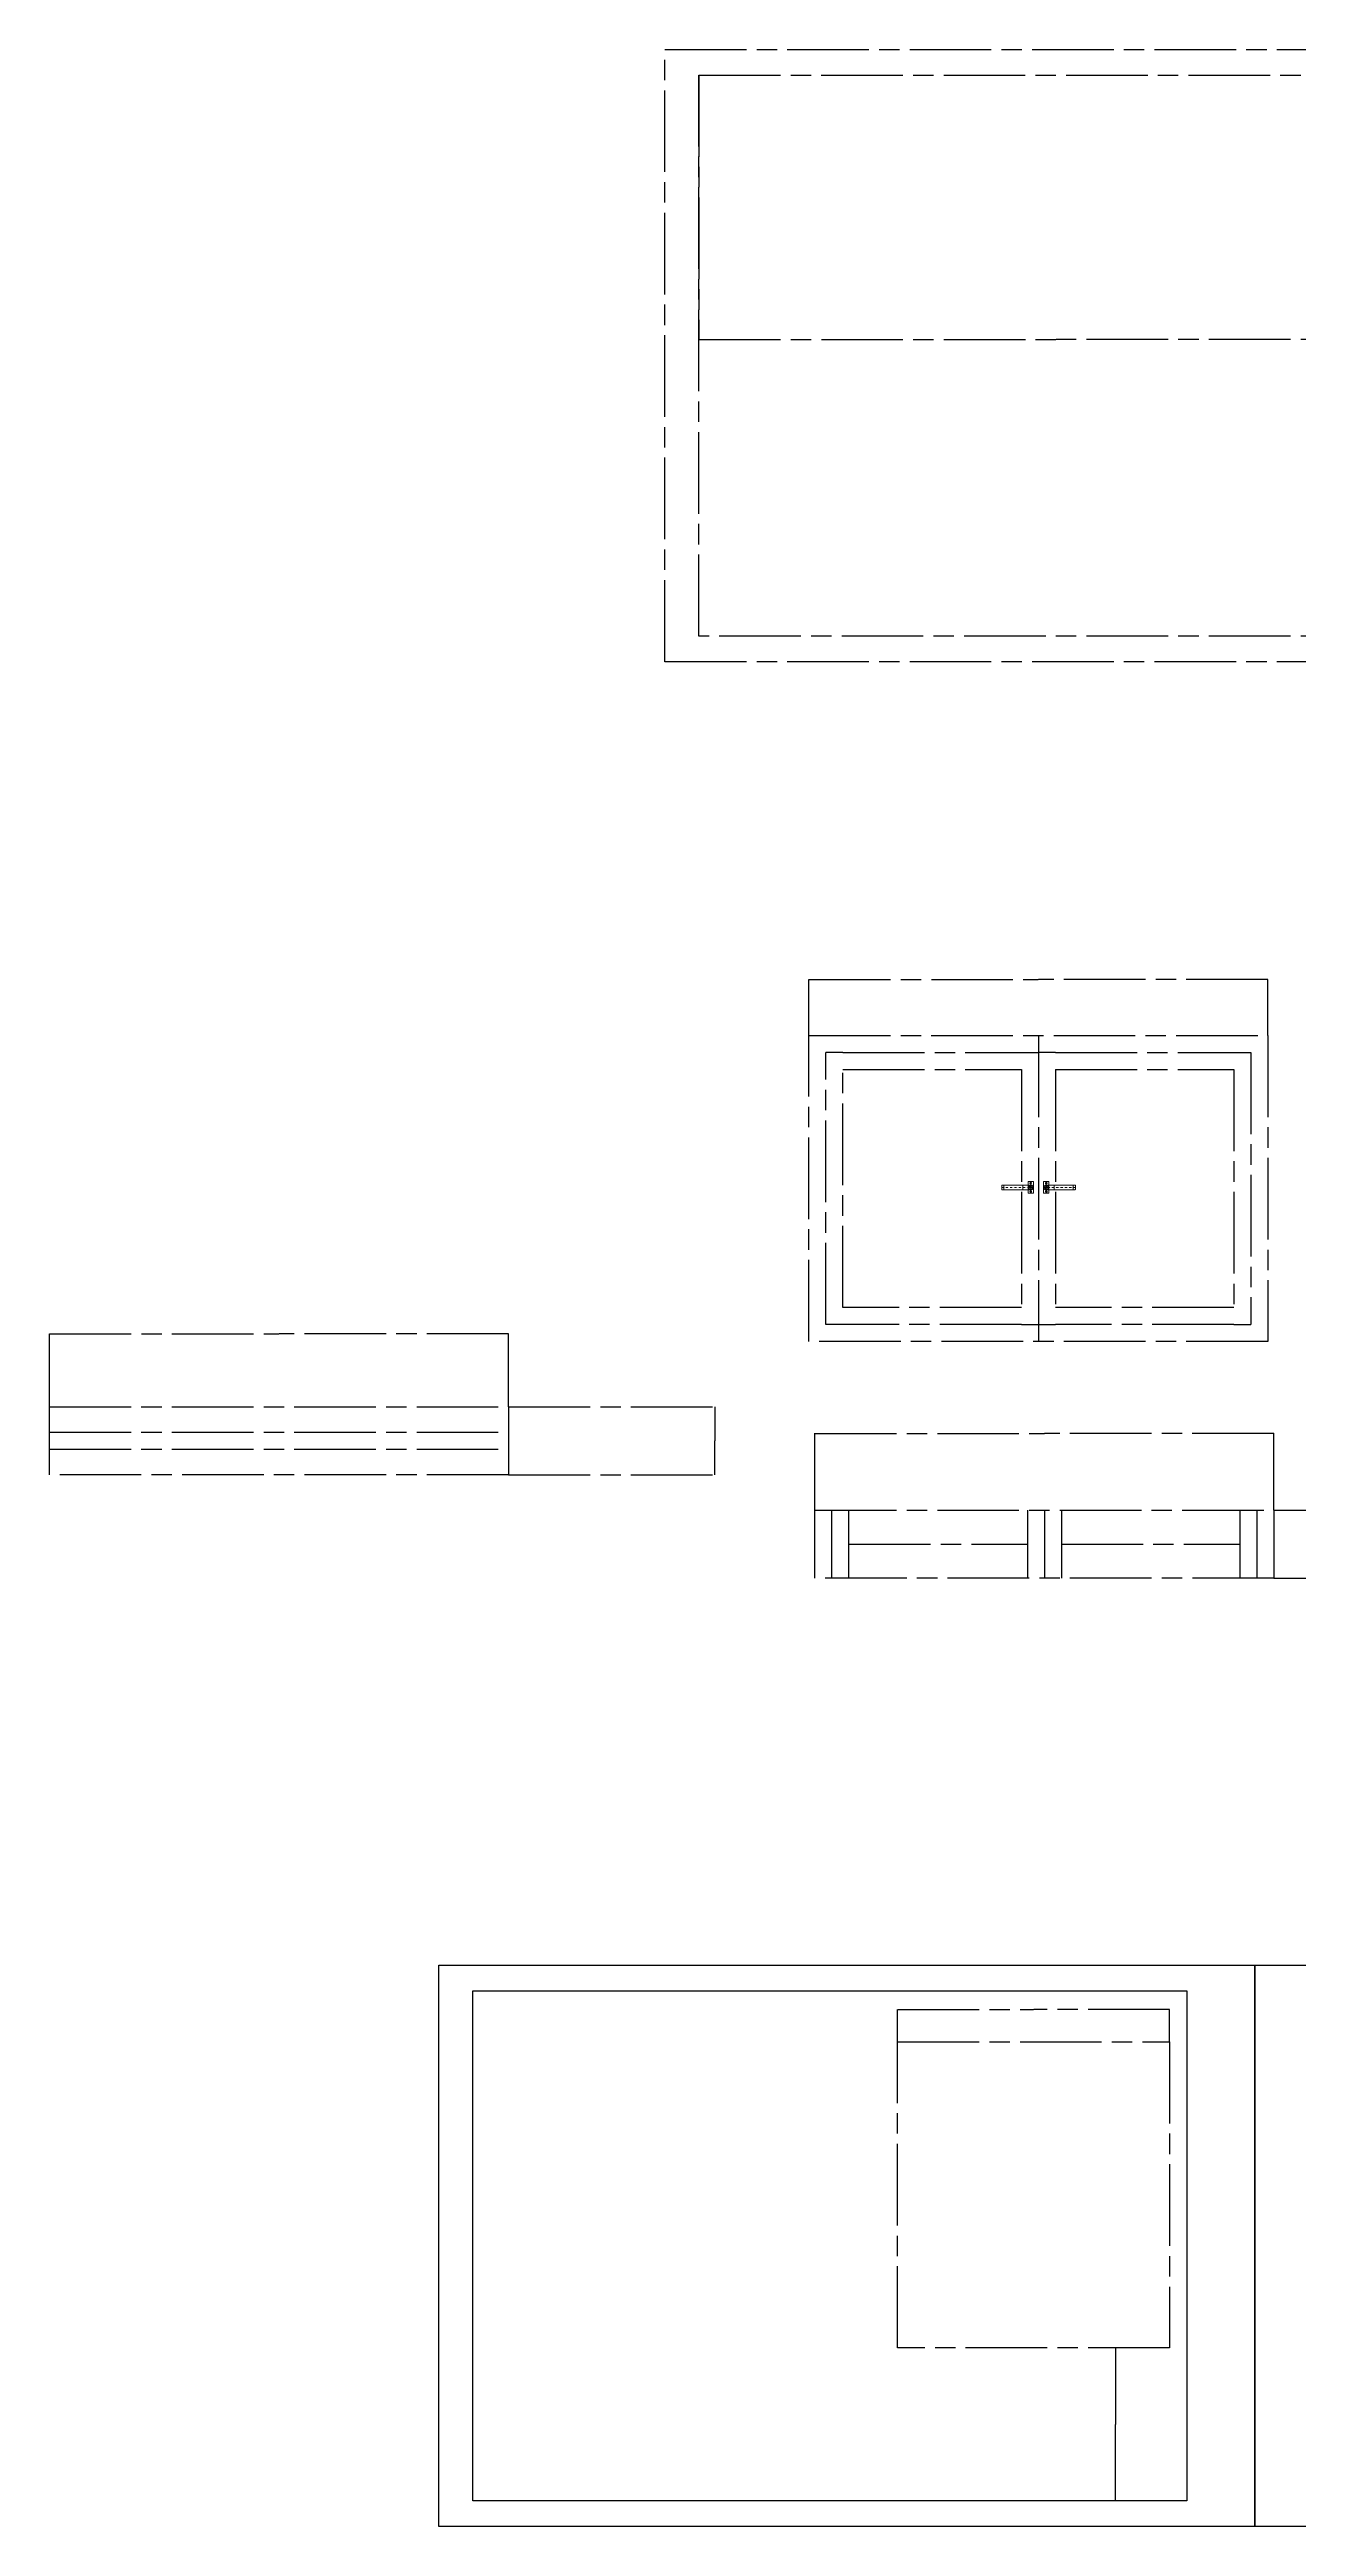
# Model space of a CAD drawing. Header units: inches. Extents: x 5 to 80005, y 6 to 60006.
# Drawn here: x 18959 to 26306, y 17902 to 32468 of the extents above; entities that cross this region are included whole.
import ezdxf

# ---------------------------------------------------------------- set-up
doc = ezdxf.new("R2010")
doc.units = ezdxf.units.IN
doc.header["$MEASUREMENT"] = 0
for name, pattern in [('ACAD_ISO08W100', [36, 24, -3, 6, -3]), ('DASHDOT', [25.4, 12.7, -6.35, 0, -6.35]), ('DASHED', [70, 50, -20]), ('HIDDEN2', [4.762499999999999, 3.175, -1.5875])]:
    doc.linetypes.add(name, pattern=pattern)
doc.layers.add('104', color=1, linetype='DASHED', lineweight=0)
doc.styles.get("Standard").update_dxf_attribs({"font": 'arial.ttf'})
doc.dimstyles.get("Standard").update_dxf_attribs({"dimtxt": 0.18, "dimasz": 0.18, "dimexe": 0.18, "dimexo": 0.0625, "dimgap": 0.09, "dimtad": 0, "dimtih": 1, "dimtoh": 1, "dimdec": 4, "dimzin": 0, "dimdsep": 46, "dimtxsty": 'Standard', "dimcen": 0.09, "dimadec": 0, "dimazin": 0, "dimtfac": 1, "dimtdec": 4, "dimtofl": 0, "dimtmove": 0, "dimatfit": 3, "dimfxl": 1, "dimtolj": 1, "dimtzin": 0, "dimarcsym": 0})

# ---------------------------------------------------------------- blocks, each defined once
blk = doc.blocks.new('*D85')
at = {"color": 0, "linetype": 'ACAD_ISO08W100', "lineweight": -2, "ltscale": 20, "transparency": 16777216}
for p, q in [((22779.29237860053, 32318.23715612262), (22779.29237860053, 30762.61965612262)), ((26979.29237860053, 32318.23715612262), (26979.29237860053, 30762.61965612262)), ((22779.47237860053, 30762.79965612262), (24878.61565963737, 30762.79965612262)), ((26979.11237860053, 30762.79965612262), (24879.9690975637, 30762.79965612262))]:
    blk.add_line(p, q, dxfattribs=at)
at = {"color": 0, "linetype": 'ACAD_ISO08W100', "ltscale": 20, "transparency": 16777216}
for points in [[(22779.47237860053, 30762.82965612262), (22779.47237860053, 30762.76965612262), (22779.29237860053, 30762.79965612262)], [(26979.11237860053, 30762.82965612262), (26979.11237860053, 30762.76965612262), (26979.29237860053, 30762.79965612262)]]:
    blk.add_solid(points, dxfattribs=at)
at = {"color": 0, "linetype": 'ACAD_ISO08W100', "ltscale": 20, "transparency": 16777216, "insert": (24879.29237860053, 30762.79965612262), "char_height": 0.18, "attachment_point": 5}
blk.add_mtext('\\A1;4200.0000', dxfattribs=at)
blk = doc.blocks.new('*D94')
at = {"color": 0, "linetype": 'ACAD_ISO08W100', "lineweight": -2, "ltscale": 20, "transparency": 16777216}
for p, q in [((25548.22987860055, 18951.79965612262), (25228.61237860171, 18951.79965612262)), ((25228.79237860171, 18951.61965612262), (25228.79237860171, 18501.98155926041)), ((25228.79237860171, 18051.97965612262), (25228.79237860171, 18501.61775298484)), ((25548.22987860055, 18051.79965612262), (25228.61237860171, 18051.79965612262))]:
    blk.add_line(p, q, dxfattribs=at)
at = {"color": 0, "linetype": 'ACAD_ISO08W100', "ltscale": 20, "transparency": 16777216}
for points in [[(25228.76237860171, 18951.61965612262), (25228.82237860171, 18951.61965612262), (25228.79237860171, 18951.79965612262)], [(25228.76237860171, 18051.97965612262), (25228.82237860171, 18051.97965612262), (25228.79237860171, 18051.79965612262)]]:
    blk.add_solid(points, dxfattribs=at)
at = {"color": 0, "linetype": 'ACAD_ISO08W100', "ltscale": 20, "transparency": 16777216, "insert": (25228.79237860171, 18501.79965612261), "char_height": 0.18, "attachment_point": 5}
blk.add_mtext('\\A1;900.0000', dxfattribs=at)
blk = doc.blocks.new('*D98')
at = {"color": 0, "linetype": 'ACAD_ISO08W100', "lineweight": -2, "ltscale": 20, "transparency": 16777216}
for p, q in [((23948.29237860053, 20751.86215612262), (23948.29237860053, 20941.47965612262)), ((23948.47237860053, 20941.29965612262), (24747.62775377107, 20941.29965612262)), ((25548.11237860053, 20941.29965612262), (24748.95700343, 20941.29965612262)), ((25548.29237860053, 20751.86215612262), (25548.29237860053, 20941.47965612262))]:
    blk.add_line(p, q, dxfattribs=at)
at = {"color": 0, "linetype": 'ACAD_ISO08W100', "ltscale": 20, "transparency": 16777216}
for points in [[(23948.47237860053, 20941.32965612262), (23948.47237860053, 20941.26965612262), (23948.29237860053, 20941.29965612262)], [(25548.11237860053, 20941.32965612262), (25548.11237860053, 20941.26965612262), (25548.29237860053, 20941.29965612262)]]:
    blk.add_solid(points, dxfattribs=at)
at = {"color": 0, "linetype": 'ACAD_ISO08W100', "ltscale": 20, "transparency": 16777216, "insert": (24748.29237860053, 20941.29965612262), "char_height": 0.18, "attachment_point": 5}
blk.add_mtext('\\A1;1600.0000', dxfattribs=at)
blk = doc.blocks.new('*D109')
at = {"color": 0, "linetype": 'ACAD_ISO08W100', "lineweight": -2, "ltscale": 20, "transparency": 16777216}
for p, q in [((23426.29237860053, 26670.36215612262), (23426.29237860053, 26999.47965612262)), ((23426.47237860053, 26999.29965612262), (24775.61774694979, 26999.29965612262)), ((26126.11237860053, 26999.29965612262), (24776.96701025128, 26999.29965612262)), ((26126.29237860053, 26670.36215612262), (26126.29237860053, 26999.47965612262))]:
    blk.add_line(p, q, dxfattribs=at)
at = {"color": 0, "linetype": 'ACAD_ISO08W100', "ltscale": 20, "transparency": 16777216}
for points in [[(23426.47237860053, 26999.32965612262), (23426.47237860053, 26999.26965612262), (23426.29237860053, 26999.29965612262)], [(26126.11237860053, 26999.32965612262), (26126.11237860053, 26999.26965612262), (26126.29237860053, 26999.29965612262)]]:
    blk.add_solid(points, dxfattribs=at)
at = {"color": 0, "linetype": 'ACAD_ISO08W100', "ltscale": 20, "transparency": 16777216, "insert": (24776.29237860053, 26999.29965612262), "char_height": 0.18, "attachment_point": 5}
blk.add_mtext('\\A1;2700.0000', dxfattribs=at)
blk = doc.blocks.new('*D110')
at = {"color": 0, "linetype": 'ACAD_ISO08W100', "lineweight": -2, "ltscale": 20, "transparency": 16777216}
for p, q in [((21659.35487860054, 24486.79965612262), (22872.97237860194, 24486.79965612262)), ((22872.79237860194, 24486.61965612262), (22872.79237860194, 24286.98155926041)), ((22872.79237860194, 24086.97965612262), (22872.79237860194, 24286.61775298484)), ((21659.35487860054, 24086.79965612262), (22872.97237860194, 24086.79965612262))]:
    blk.add_line(p, q, dxfattribs=at)
at = {"color": 0, "linetype": 'ACAD_ISO08W100', "ltscale": 20, "transparency": 16777216}
for points in [[(22872.76237860194, 24486.61965612262), (22872.82237860194, 24486.61965612262), (22872.79237860194, 24486.79965612262)], [(22872.76237860194, 24086.97965612262), (22872.82237860194, 24086.97965612262), (22872.79237860194, 24086.79965612262)]]:
    blk.add_solid(points, dxfattribs=at)
at = {"color": 0, "linetype": 'ACAD_ISO08W100', "ltscale": 20, "transparency": 16777216, "insert": (22872.79237860194, 24286.79965612262), "char_height": 0.18, "attachment_point": 5}
blk.add_mtext('\\A1;400.0000', dxfattribs=at)
blk = doc.blocks.new('*D111')
at = {"color": 0, "linetype": 'ACAD_ISO08W100', "lineweight": -2, "ltscale": 20, "transparency": 16777216}
for p, q in [((18959.29237860053, 24486.86215612262), (18959.29237860053, 24916.47965612262)), ((18959.47237860053, 24916.29965612262), (20308.61774694979, 24916.29965612262)), ((21659.11237860053, 24916.29965612262), (20309.96701025128, 24916.29965612262)), ((21659.29237860053, 24486.86215612262), (21659.29237860053, 24916.47965612262))]:
    blk.add_line(p, q, dxfattribs=at)
at = {"color": 0, "linetype": 'ACAD_ISO08W100', "ltscale": 20, "transparency": 16777216}
for points in [[(18959.47237860053, 24916.32965612262), (18959.47237860053, 24916.26965612262), (18959.29237860053, 24916.29965612262)], [(21659.11237860053, 24916.32965612262), (21659.11237860053, 24916.26965612262), (21659.29237860053, 24916.29965612262)]]:
    blk.add_solid(points, dxfattribs=at)
at = {"color": 0, "linetype": 'ACAD_ISO08W100', "ltscale": 20, "transparency": 16777216, "insert": (20309.29237860053, 24916.29965612262), "char_height": 0.18, "attachment_point": 5}
blk.add_mtext('\\A1;2700.0000', dxfattribs=at)
blk = doc.blocks.new('*D112')
at = {"color": 0, "linetype": 'ACAD_ISO08W100', "lineweight": -2, "ltscale": 20, "transparency": 16777216}
for p, q in [((23461.79237860053, 23879.36215612262), (23461.79237860053, 24330.47965612262)), ((23461.97237860053, 24330.29965612262), (24811.11774694979, 24330.29965612262)), ((26161.61237860053, 24330.29965612262), (24812.46701025128, 24330.29965612262)), ((26161.79237860053, 23879.36215612262), (26161.79237860053, 24330.47965612262))]:
    blk.add_line(p, q, dxfattribs=at)
at = {"color": 0, "linetype": 'ACAD_ISO08W100', "ltscale": 20, "transparency": 16777216}
for points in [[(23461.97237860053, 24330.32965612262), (23461.97237860053, 24330.26965612262), (23461.79237860053, 24330.29965612262)], [(26161.61237860053, 24330.32965612262), (26161.61237860053, 24330.26965612262), (26161.79237860053, 24330.29965612262)]]:
    blk.add_solid(points, dxfattribs=at)
at = {"color": 0, "linetype": 'ACAD_ISO08W100', "ltscale": 20, "transparency": 16777216, "insert": (24811.79237860053, 24330.29965612262), "char_height": 0.18, "attachment_point": 5}
blk.add_mtext('\\A1;2700.0000', dxfattribs=at)
blk = doc.blocks.new('*D113')
at = {"color": 0, "linetype": 'ACAD_ISO08W100', "lineweight": -2, "ltscale": 20, "transparency": 16777216}
for p, q in [((26161.85487860055, 23879.29965612262), (26760.97237860171, 23879.29965612262)), ((26760.79237860171, 23879.11965612262), (26760.79237860171, 23679.48155926041)), ((26760.79237860171, 23479.47965612262), (26760.79237860171, 23679.11775298484)), ((26161.85487860055, 23479.29965612262), (26760.97237860171, 23479.29965612262))]:
    blk.add_line(p, q, dxfattribs=at)
at = {"color": 0, "linetype": 'ACAD_ISO08W100', "ltscale": 20, "transparency": 16777216}
for points in [[(26760.76237860171, 23879.11965612262), (26760.82237860171, 23879.11965612262), (26760.79237860171, 23879.29965612262)], [(26760.76237860171, 23479.47965612262), (26760.82237860171, 23479.47965612262), (26760.79237860171, 23479.29965612262)]]:
    blk.add_solid(points, dxfattribs=at)
at = {"color": 0, "linetype": 'ACAD_ISO08W100', "ltscale": 20, "transparency": 16777216, "insert": (26760.79237860171, 23679.29965612261), "char_height": 0.18, "attachment_point": 5}
blk.add_mtext('\\A1;400.0000', dxfattribs=at)

msp = doc.modelspace()

# ---------------------------------------------------------------- linework, layer by layer
at = {"color": 7, "linetype": 'ACAD_ISO08W100', "ltscale": 20}
for p, q in [((22579.29237860053, 28868.29965612262), (22579.29237860053, 32468.29965612262)), ((22579.29237860053, 32468.29965612262), (27379.29237860053, 32468.29965612262)), ((22779.29237860053, 29018.29965612262), (22779.29237860053, 32318.29965612262)), ((22779.29237860053, 32318.29965612262), (26979.29237860053, 32318.29965612262)), ((26979.29237860053, 29018.29965612262), (22779.29237860053, 29018.29965612262)), ((27379.29237860053, 28868.29965612262), (22579.29237860053, 28868.29965612262)), ((23426.29237860053, 26670.29965612262), (24776.29237860053, 26670.29965612262)), ((23426.29237860053, 24870.29965612262), (23426.29237860053, 26670.29965612262)), ((23426.29237860053, 26670.29965612262), (26126.29237860053, 26670.29965612262)), ((24776.29237860053, 26670.29965612262), (24776.29237860053, 24870.29965612262)), ((26126.29237860053, 26670.29965612262), (26126.29237860053, 24870.29965612262)), ((23526.29237860053, 24970.29965612262), (23526.29237860053, 26570.29965612262)), ((23626.29237860053, 26570.29965612262), (24676.29237860053, 26570.29965612262)), ((24876.29237860053, 26570.29965612262), (25926.29237860053, 26570.29965612262)), ((26026.29237860053, 26570.29965612262), (26026.29237860053, 24970.29965612262)), ((23626.29237860053, 25070.29965612262), (23626.29237860053, 26470.29965612262)), ((23626.29237860053, 26470.29965612262), (24676.29237860053, 26470.29965612262)), ((24676.29237860053, 26470.29965612262), (24676.29237860053, 25070.29965612262)), ((24876.29237860053, 26470.29965612262), (24876.29237860053, 25070.29965612262)), ((24876.29237860053, 26470.29965612262), (25926.29237860053, 26470.29965612262)), ((25926.29237860053, 26470.29965612262), (25926.29237860053, 25070.29965612262)), ((24676.29237860053, 25070.29965612262), (23626.29237860053, 25070.29965612262)), ((25926.29237860053, 25070.29965612262), (24876.29237860053, 25070.29965612262)), ((24676.29237860053, 24970.29965612262), (23626.29237860053, 24970.29965612262)), ((25926.29237860053, 24970.29965612262), (24876.29237860053, 24970.29965612262)), ((26126.29237860053, 24870.29965612262), (23426.29237860053, 24870.29965612262)), ((18959.29237860053, 24086.79965612262), (18959.29237860053, 24486.79965612262)), ((18959.29237860053, 24486.79965612262), (21659.29237860053, 24486.79965612262)), ((21659.29237860053, 24486.79965612262), (21659.29237860053, 24086.79965612262)), ((18959.29237860053, 24336.79965612262), (21659.29237860053, 24336.79965612262)), ((18959.29237860053, 24236.79965612262), (21659.29237860053, 24236.79965612262)), ((21659.29237860053, 24086.79965612262), (18959.29237860053, 24086.79965612262)), ((23461.79237860053, 23479.29965612262), (23461.79237860053, 23879.29965612262)), ((23461.79237860053, 23879.29965612262), (26161.79237860053, 23879.29965612262)), ((23461.79237860053, 23879.29965612262), (24811.79237860053, 23879.29965612262)), ((23561.79237860053, 23479.29965612262), (23561.79237860053, 23879.29965612262)), ((23661.79237860053, 23479.29965612262), (23661.79237860053, 23879.29965612262)), ((24711.79237860053, 23879.29965612262), (24711.79237860053, 23479.29965612262)), ((24811.79237860053, 23879.29965612262), (24811.79237860053, 23479.29965612262)), ((24911.79237860053, 23879.29965612262), (24911.79237860053, 23479.29965612262)), ((25961.79237860053, 23879.29965612262), (25961.79237860053, 23479.29965612262)), ((26061.79237860053, 23879.29965612262), (26061.79237860053, 23479.29965612262)), ((26161.79237860053, 23879.29965612262), (26161.79237860053, 23479.29965612262)), ((23661.79237860053, 23679.29965612262), (24711.79237860053, 23679.29965612262)), ((24911.79237860053, 23679.29965612262), (25961.79237860053, 23679.29965612262)), ((26161.79237860053, 23479.29965612262), (23461.79237860053, 23479.29965612262)), ((23948.29237860053, 18951.79965612262), (23948.29237860053, 20751.79965612262)), ((23948.29237860053, 20751.79965612262), (25548.29237860053, 20751.79965612262)), ((25548.29237860053, 20751.79965612262), (25548.29237860053, 18951.79965612262)), ((25548.29237860053, 18951.79965612262), (23948.29237860053, 18951.79965612262)), ((25650.29237860053, 18051.79965612262), (25548.29237860053, 18051.79965612262))]:
    msp.add_line(p, q, dxfattribs=at)
at = {"color": 7, "ltscale": 20}
for p, q in [((23626.29237860053, 26570.29965612262), (23526.29237860053, 26570.29965612262)), ((24676.29237860053, 26570.29965612262), (24776.29237860053, 26570.29965612262)), ((24876.29237860053, 26570.29965612262), (24776.29237860053, 26570.29965612262)), ((25926.29237860053, 26570.29965612262), (26026.29237860053, 26570.29965612262)), ((23626.29237860053, 24970.29965612262), (23526.29237860053, 24970.29965612262)), ((24676.29237860053, 24970.29965612262), (24776.29237860053, 24970.29965612262)), ((24776.29237860053, 24970.29965612262), (24876.29237860053, 24970.29965612262)), ((25926.29237860053, 24970.29965612262), (26026.29237860053, 24970.29965612262)), ((21250.29237860053, 17901.79965612262), (21250.29237860053, 21201.79965612262)), ((21250.29237860053, 21201.79965612262), (26050.29237860053, 21201.79965612262)), ((26050.29237860053, 21201.79965612262), (26050.29237860053, 17901.79965612262)), ((26050.29237860053, 17901.79965612262), (26050.29237860053, 21201.79965612262)), ((26050.29237860053, 21201.79965612262), (30850.29237860053, 21201.79965612262)), ((21450.29237860053, 18051.79965612262), (21450.29237860053, 21051.79965612262)), ((21450.29237860053, 21051.79965612262), (25650.29237860053, 21051.79965612262)), ((25650.29237860053, 21051.79965612262), (25650.29237860053, 18051.79965612262)), ((25650.29237860053, 18051.79965612262), (21450.29237860053, 18051.79965612262)), ((26050.29237860053, 17901.79965612262), (21250.29237860053, 17901.79965612262)), ((26050.29237860053, 17901.79965612262), (25944.29237860053, 17901.79965612262)), ((30850.29237860053, 17901.79965612262), (26050.29237860053, 17901.79965612262)), ((30850.29237860053, 17901.79965612262), (26050.29237860053, 17901.79965612262))]:
    msp.add_line(p, q, dxfattribs=at)
at = {"color": 7, "linetype": 'ACAD_ISO08W100', "ltscale": 20}
for points in [[(22779.29237860053, 32318.29965612262), (26979.29237860053, 32318.29965612262), (26979.29237860053, 29018.29965612262), (22779.29237860053, 29018.29965612262)], [(23426.29237860053, 26670.29965612262), (26126.29237860053, 26670.29965612262), (26126.29237860053, 24870.29965612262), (23426.29237860053, 24870.29965612262)], [(18959.29237860053, 24486.79965612262), (21659.29237860053, 24486.79965612262), (21659.29237860053, 24086.79965612262), (18959.29237860053, 24086.79965612262)], [(23461.79237860053, 23879.29965612262), (26161.79237860053, 23879.29965612262), (26161.79237860053, 23479.29965612262), (23461.79237860053, 23479.29965612262)]]:
    msp.add_lwpolyline(points, close=True, dxfattribs=at)
at = {"layer": '104', "color": 7, "linetype": 'Continuous', "lineweight": 0}
for p, q in [((24560.24275608485, 25765.29965612262), (24560.24275608485, 25788.29965612262)), ((24562.24275608485, 25790.29965612262), (24731.54237860053, 25790.29965612262)), ((24715.29237860053, 25790.29965612262), (24715.29237860053, 25809.29965612262)), ((24717.79237860053, 25811.79965612262), (24745.29237860053, 25811.79965612262)), ((24721.04275608513, 25765.29965612262), (24721.04275608513, 25788.29965612262)), ((24747.79237860053, 25809.29965612262), (24747.79237860053, 25744.29965612262)), ((24806.04237860053, 25809.29965612262), (24806.04237860053, 25744.29965612262)), ((24836.04237860053, 25811.79965612262), (24808.54237860053, 25811.79965612262)), ((24991.59200111622, 25790.29965612262), (24822.29237860053, 25790.29965612262)), ((24832.79200111594, 25765.29965612262), (24832.79200111594, 25788.29965612262)), ((24838.54237860053, 25790.29965612262), (24838.54237860053, 25809.29965612262)), ((24993.59200111622, 25765.29965612262), (24993.59200111622, 25788.29965612262)), ((24731.54237860053, 25763.29965612262), (24562.24275608485, 25763.29965612262)), ((24715.29237860053, 25744.29965612262), (24715.29237860053, 25763.29965612262)), ((24745.29237860053, 25741.79965612262), (24717.79237860053, 25741.79965612262)), ((24808.54237860053, 25741.79965612262), (24836.04237860053, 25741.79965612262)), ((24822.29237860053, 25763.29965612262), (24991.59200111622, 25763.29965612262)), ((24838.54237860053, 25744.29965612262), (24838.54237860053, 25763.29965612262))]:
    msp.add_line(p, q, dxfattribs=at)
at = {"layer": '104', "color": 1, "linetype": 'HIDDEN2', "lineweight": 0}
for p, q in [((24572.2427560852, 25765.29965612262), (24572.2427560852, 25788.29965612262)), ((24684.04275608548, 25765.29965612262), (24684.04275608548, 25788.29965612262)), ((24715.29237860053, 25763.29965612262), (24715.29237860053, 25790.29965612262)), ((24730.19528108552, 25805.62686136928), (24730.18537416771, 25805.62686136928)), ((24823.63947611555, 25805.62686136928), (24823.64938303336, 25805.62686136928)), ((24838.54237860053, 25763.29965612262), (24838.54237860053, 25790.29965612262)), ((24869.79200111559, 25765.29965612262), (24869.79200111559, 25788.29965612262)), ((24981.59200111587, 25765.29965612262), (24981.59200111587, 25788.29965612262)), ((24736.04237860053, 25781.29965612262), (24727.04237860053, 25781.29965612262)), ((24727.04237860053, 25781.29965612262), (24727.04237860053, 25772.29965612262)), ((24727.04237860053, 25772.29965612262), (24736.04237860053, 25772.29965612262)), ((24728.4528541596, 25765.25594134226), (24728.44615199006, 25765.2577371763)), ((24736.04237860053, 25772.29965612262), (24736.04237860053, 25781.29965612262)), ((24810.75129029151, 25773.70210030895), (24810.74975340961, 25773.70784175552)), ((24817.79237860053, 25772.29965612262), (24817.79237860053, 25781.29965612262)), ((24817.79237860053, 25781.29965612262), (24826.79237860053, 25781.29965612262)), ((24826.79237860053, 25772.29965612262), (24817.79237860053, 25772.29965612262)), ((24825.38190304147, 25765.25594134226), (24825.38860521101, 25765.2577371763)), ((24825.85498329528, 25763.51920576084), (24825.84727087765, 25763.51713923212)), ((24826.79237860053, 25781.29965612262), (24826.79237860053, 25772.29965612262))]:
    msp.add_line(p, q, dxfattribs=at)
at = {"layer": '104', "color": 1, "linetype": 'DASHDOT', "lineweight": 0}
for p, q in [((24738.54124821777, 25801.79965612262), (24724.13845368133, 25801.79965612262)), ((24731.54237860053, 25813.79965612262), (24731.54237860053, 25740.79965612262)), ((24815.2935089833, 25801.79965612262), (24829.69630351973, 25801.79965612262)), ((24822.29237860053, 25813.79965612262), (24822.29237860053, 25740.79965612262)), ((24749.54237860053, 25776.79965612262), (24558.54237860053, 25776.79965612262)), ((24738.11763661374, 25751.79965612262), (24723.96900903965, 25751.79965612262)), ((24804.29237860053, 25776.79965612262), (24995.29237860053, 25776.79965612262)), ((24815.71712058732, 25751.79965612262), (24829.86574816141, 25751.79965612262))]:
    msp.add_line(p, q, dxfattribs=at)
at = {"layer": '104', "color": 1, "linetype": 'HIDDEN2', "lineweight": 0}
for centre, radius in [((24731.54237860053, 25776.79965612262), 12), ((24731.54237860053, 25801.79965612262), 5), ((24731.54237860053, 25801.79965612262), 3), ((24822.29237860053, 25776.79965612262), 12), ((24822.29237860053, 25801.79965612262), 5), ((24822.29237860053, 25801.79965612262), 3), ((24731.54237860053, 25751.79965612262), 5), ((24731.54237860053, 25751.79965612262), 3), ((24822.29237860053, 25751.79965612262), 5), ((24822.29237860053, 25751.79965612262), 3)]:
    msp.add_circle(centre, radius, dxfattribs=at)
at = {"layer": '104', "color": 7, "linetype": 'Continuous', "lineweight": 0}
for centre, radius, start, end in [((24562.24275608485, 25788.29965612262), 2, 90, 180), ((24717.79237860053, 25809.29965612262), 2.5, 90, 180), ((24719.04275608513, 25788.29965612262), 2, 0, 90), ((24731.54237860053, 25776.79965612262), 14.25, 251.3282819389105, 108.6717180610895), ((24731.54237860053, 25776.79965612262), 13.5, 270, 90), ((24745.29237860053, 25809.29965612262), 2.5, 0, 90), ((24808.54237860053, 25809.29965612262), 2.5, 90, 180), ((24822.29237860053, 25776.79965612262), 14.25, 71.32828193891054, 288.6717180610895), ((24822.29237860053, 25776.79965612262), 13.5, 90, 270), ((24834.79200111594, 25788.29965612262), 2, 90, 180), ((24836.04237860053, 25809.29965612262), 2.5, 0, 90), ((24991.59200111622, 25788.29965612262), 2, 0, 90), ((24562.24275608485, 25765.29965612262), 2, 180, 270), ((24717.79237860053, 25744.29965612262), 2.5, 180, 270), ((24719.04275608513, 25765.29965612262), 2, 270, 0), ((24745.29237860053, 25744.29965612262), 2.5, 270, 0), ((24808.54237860053, 25744.29965612262), 2.5, 180, 270), ((24834.79200111594, 25765.29965612262), 2, 180, 270), ((24836.04237860053, 25744.29965612262), 2.5, 270, 0), ((24991.59200111622, 25765.29965612262), 2, 270, 0)]:
    msp.add_arc(centre, radius, start, end, dxfattribs=at)
at = {"layer": '104', "color": 1, "linetype": 'HIDDEN2', "lineweight": 0}
for centre, radius, start, end in [((24570.2427560852, 25788.29965612262), 2, 0, 90), ((24686.04275608548, 25788.29965612262), 2, 90, 180), ((24731.54237860053, 25776.79965612262), 14.25, 108.6717180610895, 251.3282819389105), ((24822.29237860053, 25776.79965612262), 14.25, 288.6717180610895, 71.32828193891054), ((24867.79200111559, 25788.29965612262), 2, 0, 90), ((24983.59200111587, 25788.29965612262), 2, 90, 180), ((24570.2427560852, 25765.29965612262), 2, 270, 0), ((24686.04275608548, 25765.29965612262), 2, 180, 270), ((24867.79200111559, 25765.29965612262), 2, 270, 0), ((24983.59200111587, 25765.29965612262), 2, 180, 270)]:
    msp.add_arc(centre, radius, start, end, dxfattribs=at)

# ---------------------------------------------------------------- dimensions: what is measured, and where the dimension line sits
at = {"color": 7, "linetype": 'ACAD_ISO08W100', "ltscale": 20}
for base, p1, p2, picture, middle in [((26979.29237860053, 30762.79965612262), (22779.29237860053, 32318.29965612262), (26979.29237860053, 32318.29965612262), '*D85', (24879.29237860053, 30762.79965612262)), ((26126.29237860053, 26999.29965612262), (23426.29237860053, 26670.29965612262), (26126.29237860053, 26670.29965612262), '*D109', (24776.29237860053, 26999.29965612262)), ((21659.29237860053, 24916.29965612262), (18959.29237860053, 24486.79965612262), (21659.29237860053, 24486.79965612262), '*D111', (20309.29237860053, 24916.29965612262)), ((26161.79237860053, 24330.29965612262), (23461.79237860053, 23879.29965612262), (26161.79237860053, 23879.29965612262), '*D112', (24811.79237860053, 24330.29965612262)), ((25548.29237860053, 20941.29965612262), (23948.29237860053, 20751.79965612262), (25548.29237860053, 20751.79965612262), '*D98', (24748.29237860053, 20941.29965612262))]:
    dim = msp.add_linear_dim(base=base, p1=p1, p2=p2, dimstyle='Standard', dxfattribs=at)
    dim.commit()
    dim.dimension.update_dxf_attribs({"geometry": picture, "text_midpoint": middle})
for base, p1, p2, picture, middle in [((22872.79237860194, 24086.79965612262), (21659.29237860053, 24486.79965612262), (21659.29237860053, 24086.79965612262), '*D110', (22872.79237860194, 24286.79965612262)), ((26760.79237860171, 23479.29965612262), (26161.79237860053, 23879.29965612262), (26161.79237860053, 23479.29965612262), '*D113', (26760.79237860171, 23679.29965612261)), ((25228.79237860171, 18051.79965612262), (25548.29237860053, 18951.79965612262), (25548.29237860053, 18051.79965612262), '*D94', (25228.79237860171, 18501.79965612261))]:
    dim = msp.add_linear_dim(base=base, p1=p1, p2=p2, angle=90, dimstyle='Standard', dxfattribs=at)
    dim.commit()
    dim.dimension.update_dxf_attribs({"geometry": picture, "text_midpoint": middle})

doc.saveas('drawing.dxf')
